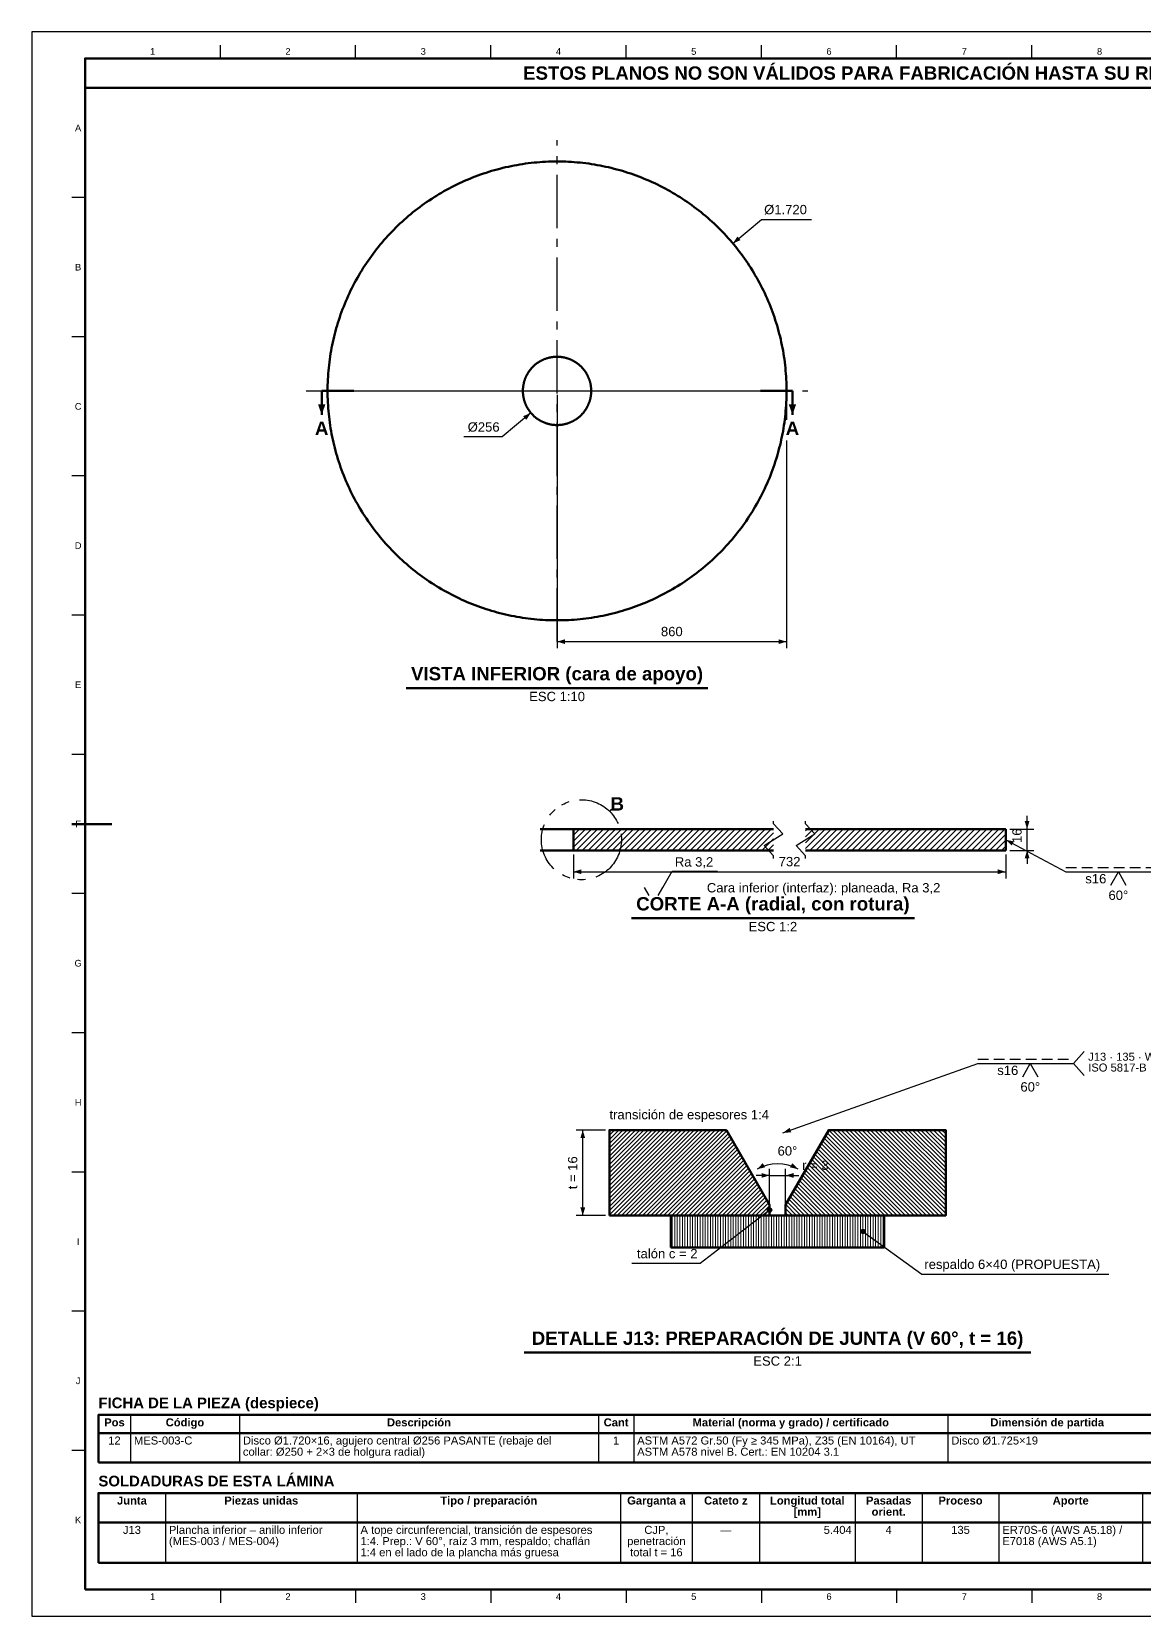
# Model space of a CAD drawing. Header units: millimetres. Extents: x 0 to 841, y 0 to 594.
# Drawn here: x 0 to 417, y 0 to 594 of the extents above; entities that cross this region are included whole.
import ezdxf
from ezdxf.enums import TextEntityAlignment as Align

# ---------------------------------------------------------------- set-up
doc = ezdxf.new("R2010")
doc.units = ezdxf.units.MM
for name, pattern in [('EJE', [31, 20, -4, 3, -4]), ('FANTASMA', [35, 18, -4, 3, -3, 3, -4]), ('OCULTO', [6, 4, -2])]:
    doc.linetypes.add(name, pattern=pattern)
for name, color, linetype, lineweight in [('ACH', 7, 'CONTINUOUS', 13), ('CORTE', 7, 'EJE', 70), ('COTA', 7, 'CONTINUOUS', 25), ('EJE', 7, 'EJE', 25), ('FANT', 7, 'FANTASMA', 25), ('FINA', 7, 'CONTINUOUS', 25), ('MARCO', 7, 'CONTINUOUS', 70), ('OCU', 7, 'OCULTO', 25), ('TXT', 7, 'CONTINUOUS', 25), ('VIS', 7, 'CONTINUOUS', 50)]:
    doc.layers.add(name, color=color, linetype=linetype, lineweight=lineweight)
doc.styles.add('STD', font='LiberationSans-Regular.ttf')
doc.styles.add('STDB', font='LiberationSans-Bold.ttf')

msp = doc.modelspace()

# ---------------------------------------------------------------- hatches: boundary and pattern name
at = {"layer": 'ACH'}
h = msp.add_hatch(dxfattribs=at)
h.set_pattern_fill('ANSI31', scale=0.5)
h.paths.add_polyline_path([(203, 287.1), (203, 295.1), (278, 295.1), (278, 287.1)])
h = msp.add_hatch(dxfattribs=at)
h.set_pattern_fill('ANSI31', scale=0.5)
h.paths.add_polyline_path([(290, 287.1), (290, 295.1), (365, 295.1), (365, 287.1)])
h = msp.add_hatch(dxfattribs=at)
h.set_pattern_fill('ANSI31', scale=0.35)
h.paths.add_polyline_path([(216.5, 150.26), (276.5, 150.26), (276.5, 154.26), (260.33, 182.26), (216.5, 182.26)])
h = msp.add_hatch(dxfattribs=at)
h.set_pattern_fill('ANSI31', scale=0.35, angle=90)
h.paths.add_polyline_path([(282.5, 150.26), (342.5, 150.26), (342.5, 182.26), (298.67, 182.26), (282.5, 154.26)])
h = msp.add_hatch(dxfattribs=at)
h.set_pattern_fill('ANSI31', scale=0.3, angle=45)
h.paths.add_polyline_path([(239.5, 138.26), (319.5, 138.26), (319.5, 150.26), (239.5, 150.26)])
h = msp.add_hatch(color=7, dxfattribs=at)
h.dxf.hatch_style = 1
h.paths.add_polyline_path([(277.3, 152.26), (277.07, 152.82), (276.5, 153.06), (275.93, 152.82), (275.7, 152.26), (275.93, 151.69), (276.5, 151.46), (277.07, 151.69)])
h = msp.add_hatch(color=7, dxfattribs=at)
h.dxf.hatch_style = 1
h.paths.add_polyline_path([(312.3, 144.26), (312.07, 144.82), (311.5, 145.06), (310.93, 144.82), (310.7, 144.26), (310.93, 143.69), (311.5, 143.46), (312.07, 143.69)])

# ---------------------------------------------------------------- linework, layer by layer
at = {"layer": 'CORTE'}
for p, q in [((108.67, 459.35), (120.67, 459.35)), ((285.07, 459.35), (273.07, 459.35))]:
    msp.add_line(p, q, dxfattribs=at)
at = {"layer": 'COTA'}
for p, q in [((262.75, 514.63), (273.47, 523.63)), ((273.47, 523.63), (292.16, 523.63)), ((196.87, 457.85), (196.87, 362.85)), ((282.87, 457.85), (282.87, 448.45)), ((187.06, 451.12), (176.34, 442.12)), ((176.34, 442.12), (161.89, 442.12)), ((282.87, 440.74), (282.87, 362.85)), ((196.87, 365.35), (282.87, 365.35)), ((373, 295.1), (373, 300.1)), ((365, 291.1), (387.5, 279.1)), ((366.5, 295.1), (375.5, 295.1)), ((373, 295.1), (373, 296.43)), ((373, 287.1), (373, 295.1)), ((203, 285.6), (203, 276.6)), ((365, 285.6), (365, 276.6)), ((366.5, 287.1), (375.5, 287.1)), ((373, 287.1), (373, 282.1)), ((203, 279.1), (365, 279.1)), ((387.5, 279.1), (423.4, 279.1)), ((234.78, 270.21), (236.5, 273.2)), ((390.4, 207.26), (394.4, 211.76)), ((281.5, 181.26), (354.5, 207.26)), ((354.5, 207.26), (390.4, 207.26)), ((390.4, 207.26), (394.4, 202.76)), ((215, 182.26), (204, 182.26)), ((206.5, 150.26), (206.5, 182.26)), ((276.5, 153.76), (276.5, 167.76)), ((282.5, 153.76), (282.5, 167.76)), ((276.5, 165.26), (271.5, 165.26)), ((276.5, 165.26), (282.5, 165.26)), ((282.5, 165.26), (287.5, 165.26)), ((215, 150.26), (204, 150.26)), ((276.5, 152.26), (250.5, 132.26)), ((311.5, 144.26), (333.5, 128.26)), ((250.5, 132.26), (224.88, 132.26)), ((333.5, 128.26), (403.69, 128.26))]:
    msp.add_line(p, q, dxfattribs=at)
for points in [[(236.5, 273.2), (240, 279.3), (256.99, 279.3)], [(404.4, 274.1), (407.2, 279.1), (410, 274.1)], [(229.5, 273.2), (231.22, 270.21)], [(371.4, 202.26), (374.2, 207.26), (377, 202.26)]]:
    msp.add_lwpolyline(points, dxfattribs=at)
for centre in [(276.5, 152.26), (311.5, 144.26)]:
    msp.add_circle(centre, 0.8, dxfattribs=at)
msp.add_arc((279.5, 154.26), 15.4, 60, 120, dxfattribs=at)
for points in [[(262.75, 514.63), (265.62, 515.87), (264.47, 517.24)], [(108.67, 450.35), (110.07, 454.35), (107.27, 454.35)], [(285.07, 450.35), (286.47, 454.35), (283.67, 454.35)], [(187.06, 451.12), (184.18, 449.88), (185.34, 448.5)], [(196.87, 365.35), (199.87, 364.45), (199.87, 366.25)], [(282.87, 365.35), (279.87, 366.25), (279.87, 364.45)], [(373, 295.1), (373.9, 298.1), (372.1, 298.1)], [(365, 291.1), (367.22, 288.9), (368.07, 290.48)], [(373, 287.1), (372.1, 284.1), (373.9, 284.1)], [(203, 279.1), (206, 278.2), (206, 280)], [(365, 279.1), (362, 280), (362, 278.2)], [(206.5, 182.26), (205.6, 179.26), (207.4, 179.26)], [(281.5, 181.26), (284.63, 181.41), (284.02, 183.11)], [(271.8, 167.59), (274.85, 168.31), (273.95, 169.87)], [(287.2, 167.59), (285.05, 169.87), (284.15, 168.31)], [(276.5, 165.26), (273.5, 166.16), (273.5, 164.36)], [(282.5, 165.26), (285.5, 164.36), (285.5, 166.16)], [(206.5, 150.26), (207.4, 153.26), (205.6, 153.26)]]:
    msp.add_solid(points, dxfattribs=at)
at = {"layer": 'EJE'}
for p, q in [((196.87, 365.35), (196.87, 553.35)), ((102.87, 459.35), (290.87, 459.35)), ((120.67, 459.35), (273.07, 459.35))]:
    msp.add_line(p, q, dxfattribs=at)
at = {"layer": 'FANT'}
msp.add_line((216.61, 301.71), (217.44, 302.54), dxfattribs=at)
msp.add_circle((206, 291.1), 15, dxfattribs=at)
at = {"layer": 'FINA'}
for p, q in [((70.69, 584), (70.69, 589)), ((121.38, 584), (121.38, 589)), ((172.06, 584), (172.06, 589)), ((222.75, 584), (222.75, 589)), ((273.44, 584), (273.44, 589)), ((324.12, 584), (324.12, 589)), ((374.81, 584), (374.81, 589)), ((20, 531.82), (15, 531.82)), ((20, 479.64), (15, 479.64)), ((20, 427.45), (15, 427.45)), ((20, 375.27), (15, 375.27)), ((20, 323.09), (15, 323.09)), ((20, 270.91), (15, 270.91)), ((20, 218.73), (15, 218.73)), ((20, 166.55), (15, 166.55)), ((20, 114.36), (15, 114.36)), ((37.01, 75.5), (37.01, 57.7)), ((77.85, 75.5), (77.85, 57.7)), ((212.38, 75.5), (212.38, 57.7)), ((225.59, 75.5), (225.59, 57.7)), ((343.31, 75.5), (343.31, 57.7)), ((25, 68.7), (646, 68.7)), ((20, 62.18), (15, 62.18)), ((50.13, 46.2), (50.13, 20)), ((121.92, 46.2), (121.92, 20)), ((220.63, 46.2), (220.63, 20)), ((247.55, 46.2), (247.55, 20)), ((272.68, 46.2), (272.68, 20)), ((308.58, 46.2), (308.58, 20)), ((333.71, 46.2), (333.71, 20)), ((362.42, 46.2), (362.42, 20)), ((416.27, 46.2), (416.27, 20)), ((25, 35.2), (646, 35.2)), ((70.69, 10), (70.69, 5)), ((121.38, 10), (121.38, 5)), ((172.06, 10), (172.06, 5)), ((222.75, 10), (222.75, 5)), ((273.44, 10), (273.44, 5)), ((324.12, 10), (324.12, 5)), ((374.81, 10), (374.81, 5))]:
    msp.add_line(p, q, dxfattribs=at)
msp.add_lwpolyline([(0, 0), (841, 0), (841, 594), (0, 594)], close=True, dxfattribs=at)
for points in [[(278, 284.1), (278, 285.1), (274.5, 288.9), (281.5, 293.3), (278, 297.1), (278, 298.1)], [(290, 284.1), (290, 285.1), (286.5, 288.9), (293.5, 293.3), (290, 297.1), (290, 298.1)]]:
    msp.add_lwpolyline(points, dxfattribs=at)
at = {"layer": 'MARCO'}
msp.add_line((15, 297), (30, 297), dxfattribs=at)
for points in [[(20, 10), (831, 10), (831, 584), (20, 584)], [(20, 573), (831, 573), (831, 584), (20, 584)]]:
    msp.add_lwpolyline(points, close=True, dxfattribs=at)
at = {"layer": 'OCU'}
for p, q in [((387.5, 280.7), (423.4, 280.7)), ((354.5, 208.86), (390.4, 208.86))]:
    msp.add_line(p, q, dxfattribs=at)
at = {"layer": 'VIS'}
for p, q in [((108.67, 459.35), (108.67, 450.35)), ((285.07, 459.35), (285.07, 450.35)), ((140.33, 347.95), (253.4, 347.95)), ((224.72, 261.7), (330.78, 261.7)), ((184.59, 98.86), (374.41, 98.86)), ((25, 75.5), (25, 57.7)), ((25, 57.7), (646, 57.7)), ((25, 46.2), (25, 20)), ((25, 20), (646, 20))]:
    msp.add_line(p, q, dxfattribs=at)
for points in [[(282.87, 459.35), (282.86, 458.27), (282.84, 457.19), (282.8, 456.11), (282.76, 455.03), (282.7, 453.95), (282.62, 452.87), (282.53, 451.79), (282.43, 450.72), (282.32, 449.64), (282.19, 448.57), (282.05, 447.5), (281.89, 446.43), (281.72, 445.36), (281.54, 444.3), (281.34, 443.23), (281.13, 442.17), (280.91, 441.11), (280.68, 440.06), (280.43, 439.01), (280.16, 437.96), (279.89, 436.91), (279.6, 435.87), (279.3, 434.84), (278.98, 433.8), (278.66, 432.77), (278.32, 431.75), (277.96, 430.72), (277.6, 429.71), (277.22, 428.7), (276.83, 427.69), (276.42, 426.69), (276.01, 425.69), (275.58, 424.7), (275.14, 423.71), (274.68, 422.73), (274.21, 421.76), (273.74, 420.79), (273.25, 419.82), (272.74, 418.87), (272.23, 417.92), (271.7, 416.97), (271.16, 416.04), (270.61, 415.11), (270.05, 414.18), (269.48, 413.27), (268.89, 412.36), (268.3, 411.46), (267.69, 410.56), (267.07, 409.68), (266.44, 408.8), (265.8, 407.93), (265.15, 407.07), (264.49, 406.21), (263.81, 405.37), (263.13, 404.53), (262.44, 403.7), (261.73, 402.88), (261.02, 402.07), (260.29, 401.27), (259.56, 400.48), (258.81, 399.69), (258.06, 398.92), (257.29, 398.15), (256.52, 397.4), (255.74, 396.66), (254.94, 395.92), (254.14, 395.2), (253.33, 394.48), (252.51, 393.78), (251.68, 393.08), (250.85, 392.4), (250, 391.73), (249.15, 391.06), (248.29, 390.41), (247.42, 389.77), (246.54, 389.14), (245.65, 388.52), (244.76, 387.92), (243.86, 387.32), (242.95, 386.73), (242.03, 386.16), (241.11, 385.6), (240.18, 385.05), (239.24, 384.51), (238.3, 383.98), (237.35, 383.47), (236.39, 382.97), (235.43, 382.48), (234.46, 382), (233.48, 381.53), (232.5, 381.08), (231.52, 380.64), (230.52, 380.21), (229.53, 379.79), (228.52, 379.39), (227.52, 378.99), (226.51, 378.62), (225.49, 378.25), (224.47, 377.9), (223.44, 377.56), (222.41, 377.23), (221.38, 376.91), (220.34, 376.61), (219.3, 376.32), (218.25, 376.05), (217.2, 375.79), (216.15, 375.54), (215.1, 375.3), (214.04, 375.08), (212.98, 374.87), (211.92, 374.67), (210.85, 374.49), (209.79, 374.32), (208.72, 374.17), (207.64, 374.03), (206.57, 373.9), (205.5, 373.78), (204.42, 373.68), (203.34, 373.59), (202.27, 373.52), (201.19, 373.46), (200.11, 373.41), (199.03, 373.37), (197.95, 373.35), (196.87, 373.35), (195.79, 373.35), (194.7, 373.37), (193.62, 373.41), (192.54, 373.46), (191.47, 373.52), (190.39, 373.59), (189.31, 373.68), (188.23, 373.78), (187.16, 373.9), (186.09, 374.03), (185.02, 374.17), (183.95, 374.32), (182.88, 374.49), (181.81, 374.67), (180.75, 374.87), (179.69, 375.08), (178.63, 375.3), (177.58, 375.54), (176.53, 375.79), (175.48, 376.05), (174.43, 376.32), (173.39, 376.61), (172.35, 376.91), (171.32, 377.23), (170.29, 377.56), (169.26, 377.9), (168.24, 378.25), (167.23, 378.62), (166.21, 378.99), (165.21, 379.39), (164.2, 379.79), (163.21, 380.21), (162.22, 380.64), (161.23, 381.08), (160.25, 381.53), (159.27, 382), (158.31, 382.48), (157.34, 382.97), (156.39, 383.47), (155.44, 383.98), (154.49, 384.51), (153.55, 385.05), (152.62, 385.6), (151.7, 386.16), (150.78, 386.73), (149.88, 387.32), (148.97, 387.92), (148.08, 388.52), (147.19, 389.14), (146.32, 389.77), (145.45, 390.41), (144.58, 391.06), (143.73, 391.73), (142.88, 392.4), (142.05, 393.08), (141.22, 393.78), (140.4, 394.48), (139.59, 395.2), (138.79, 395.92), (137.99, 396.66), (137.21, 397.4), (136.44, 398.15), (135.67, 398.92), (134.92, 399.69), (134.17, 400.48), (133.44, 401.27), (132.72, 402.07), (132, 402.88), (131.3, 403.7), (130.6, 404.53), (129.92, 405.37), (129.25, 406.21), (128.58, 407.07), (127.93, 407.93), (127.29, 408.8), (126.66, 409.68), (126.04, 410.56), (125.43, 411.46), (124.84, 412.36), (124.25, 413.27), (123.68, 414.18), (123.12, 415.11), (122.57, 416.04), (122.03, 416.97), (121.5, 417.92), (120.99, 418.87), (120.49, 419.82), (120, 420.79), (119.52, 421.76), (119.05, 422.73), (118.6, 423.71), (118.16, 424.7), (117.73, 425.69), (117.31, 426.69), (116.91, 427.69), (116.51, 428.7), (116.13, 429.71), (115.77, 430.72), (115.42, 431.75), (115.08, 432.77), (114.75, 433.8), (114.43, 434.84), (114.13, 435.87), (113.84, 436.91), (113.57, 437.96), (113.31, 439.01), (113.06, 440.06), (112.82, 441.11), (112.6, 442.17), (112.39, 443.23), (112.19, 444.3), (112.01, 445.36), (111.84, 446.43), (111.69, 447.5), (111.54, 448.57), (111.42, 449.64), (111.3, 450.72), (111.2, 451.79), (111.11, 452.87), (111.04, 453.95), (110.97, 455.03), (110.93, 456.11), (110.89, 457.19), (110.87, 458.27), (110.87, 459.35), (110.87, 460.43), (110.89, 461.51), (110.93, 462.59), (110.97, 463.67), (111.04, 464.75), (111.11, 465.83), (111.2, 466.9), (111.3, 467.98), (111.42, 469.05), (111.54, 470.13), (111.69, 471.2), (111.84, 472.27), (112.01, 473.33), (112.19, 474.4), (112.39, 475.46), (112.6, 476.52), (112.82, 477.58), (113.06, 478.63), (113.31, 479.69), (113.57, 480.73), (113.84, 481.78), (114.13, 482.82), (114.43, 483.86), (114.75, 484.89), (115.08, 485.92), (115.42, 486.95), (115.77, 487.97), (116.13, 488.99), (116.51, 490), (116.91, 491.01), (117.31, 492.01), (117.73, 493.01), (118.16, 494), (118.6, 494.98), (119.05, 495.96), (119.52, 496.94), (120, 497.91), (120.49, 498.87), (120.99, 499.83), (121.5, 500.78), (122.03, 501.72), (122.57, 502.66), (123.12, 503.59), (123.68, 504.51), (124.25, 505.43), (124.84, 506.34), (125.43, 507.24), (126.04, 508.13), (126.66, 509.02), (127.29, 509.9), (127.93, 510.77), (128.58, 511.63), (129.25, 512.48), (129.92, 513.33), (130.6, 514.17), (131.3, 514.99), (132, 515.81), (132.72, 516.62), (133.44, 517.43), (134.17, 518.22), (134.92, 519), (135.67, 519.77), (136.44, 520.54), (137.21, 521.29), (137.99, 522.04), (138.79, 522.77), (139.59, 523.5), (140.4, 524.21), (141.22, 524.92), (142.05, 525.61), (142.88, 526.29), (143.73, 526.97), (144.58, 527.63), (145.45, 528.28), (146.32, 528.92), (147.19, 529.55), (148.08, 530.17), (148.97, 530.78), (149.88, 531.37), (150.78, 531.96), (151.7, 532.53), (152.62, 533.09), (153.55, 533.64), (154.49, 534.18), (155.44, 534.71), (156.39, 535.22), (157.34, 535.73), (158.31, 536.22), (159.27, 536.7), (160.25, 537.16), (161.23, 537.62), (162.22, 538.06), (163.21, 538.49), (164.2, 538.9), (165.21, 539.31), (166.21, 539.7), (167.23, 540.08), (168.24, 540.44), (169.26, 540.8), (170.29, 541.14), (171.32, 541.47), (172.35, 541.78), (173.39, 542.08), (174.43, 542.37), (175.48, 542.65), (176.53, 542.91), (177.58, 543.16), (178.63, 543.39), (179.69, 543.61), (180.75, 543.82), (181.81, 544.02), (182.88, 544.2), (183.95, 544.37), (185.02, 544.53), (186.09, 544.67), (187.16, 544.8), (188.23, 544.91), (189.31, 545.01), (190.39, 545.1), (191.47, 545.18), (192.54, 545.24), (193.62, 545.29), (194.7, 545.32), (195.79, 545.34), (196.87, 545.35), (197.95, 545.34), (199.03, 545.32), (200.11, 545.29), (201.19, 545.24), (202.27, 545.18), (203.34, 545.1), (204.42, 545.01), (205.5, 544.91), (206.57, 544.8), (207.64, 544.67), (208.72, 544.53), (209.79, 544.37), (210.85, 544.2), (211.92, 544.02), (212.98, 543.82), (214.04, 543.61), (215.1, 543.39), (216.15, 543.16), (217.2, 542.91), (218.25, 542.65), (219.3, 542.37), (220.34, 542.08), (221.38, 541.78), (222.41, 541.47), (223.44, 541.14), (224.47, 540.8), (225.49, 540.44), (226.51, 540.08), (227.52, 539.7), (228.52, 539.31), (229.53, 538.9), (230.52, 538.49), (231.52, 538.06), (232.5, 537.62), (233.48, 537.16), (234.46, 536.7), (235.43, 536.22), (236.39, 535.73), (237.35, 535.22), (238.3, 534.71), (239.24, 534.18), (240.18, 533.64), (241.11, 533.09), (242.03, 532.53), (242.95, 531.96), (243.86, 531.37), (244.76, 530.78), (245.65, 530.17), (246.54, 529.55), (247.42, 528.92), (248.29, 528.28), (249.15, 527.63), (250, 526.97), (250.85, 526.29), (251.68, 525.61), (252.51, 524.92), (253.33, 524.21), (254.14, 523.5), (254.94, 522.77), (255.74, 522.04), (256.52, 521.29), (257.29, 520.54), (258.06, 519.77), (258.81, 519), (259.56, 518.22), (260.29, 517.43), (261.02, 516.62), (261.73, 515.81), (262.44, 514.99), (263.13, 514.17), (263.81, 513.33), (264.49, 512.48), (265.15, 511.63), (265.8, 510.77), (266.44, 509.9), (267.07, 509.02), (267.69, 508.13), (268.3, 507.24), (268.89, 506.34), (269.48, 505.43), (270.05, 504.51), (270.61, 503.59), (271.16, 502.66), (271.7, 501.72), (272.23, 500.78), (272.74, 499.83), (273.25, 498.87), (273.74, 497.91), (274.21, 496.94), (274.68, 495.96), (275.14, 494.98), (275.58, 494), (276.01, 493.01), (276.42, 492.01), (276.83, 491.01), (277.22, 490), (277.6, 488.99), (277.96, 487.97), (278.32, 486.95), (278.66, 485.92), (278.98, 484.89), (279.3, 483.86), (279.6, 482.82), (279.89, 481.78), (280.16, 480.73), (280.43, 479.69), (280.68, 478.63), (280.91, 477.58), (281.13, 476.52), (281.34, 475.46), (281.54, 474.4), (281.72, 473.33), (281.89, 472.27), (282.05, 471.2), (282.19, 470.13), (282.32, 469.05), (282.43, 467.98), (282.53, 466.9), (282.62, 465.83), (282.7, 464.75), (282.76, 463.67), (282.8, 462.59), (282.84, 461.51), (282.86, 460.43), (282.87, 459.35)], [(209.67, 459.35), (209.66, 459.19), (209.66, 459.03), (209.66, 458.86), (209.65, 458.7), (209.64, 458.54), (209.63, 458.38), (209.62, 458.22), (209.6, 458.06), (209.58, 457.9), (209.57, 457.74), (209.54, 457.58), (209.52, 457.42), (209.5, 457.27), (209.47, 457.11), (209.44, 456.95), (209.41, 456.79), (209.38, 456.63), (209.34, 456.48), (209.3, 456.32), (209.26, 456.16), (209.22, 456.01), (209.18, 455.85), (209.14, 455.7), (209.09, 455.54), (209.04, 455.39), (208.99, 455.24), (208.94, 455.09), (208.88, 454.94), (208.83, 454.78), (208.77, 454.64), (208.71, 454.49), (208.64, 454.34), (208.58, 454.19), (208.52, 454.04), (208.45, 453.9), (208.38, 453.75), (208.31, 453.61), (208.23, 453.46), (208.16, 453.32), (208.08, 453.18), (208, 453.04), (207.92, 452.9), (207.84, 452.76), (207.76, 452.62), (207.67, 452.49), (207.59, 452.35), (207.5, 452.22), (207.41, 452.09), (207.32, 451.95), (207.22, 451.82), (207.13, 451.69), (207.03, 451.57), (206.93, 451.44), (206.83, 451.31), (206.73, 451.19), (206.63, 451.06), (206.52, 450.94), (206.41, 450.82), (206.31, 450.7), (206.2, 450.58), (206.09, 450.47), (205.97, 450.35), (205.86, 450.24), (205.74, 450.13), (205.63, 450.02), (205.51, 449.91), (205.39, 449.8), (205.27, 449.69), (205.15, 449.59), (205.03, 449.48), (204.9, 449.38), (204.77, 449.28), (204.65, 449.18), (204.52, 449.09), (204.39, 448.99), (204.26, 448.9), (204.13, 448.81), (203.99, 448.72), (203.86, 448.63), (203.72, 448.54), (203.59, 448.45), (203.45, 448.37), (203.31, 448.29), (203.17, 448.21), (203.03, 448.13), (202.89, 448.05), (202.75, 447.98), (202.61, 447.91), (202.46, 447.83), (202.32, 447.77), (202.17, 447.7), (202.02, 447.63), (201.88, 447.57), (201.73, 447.51), (201.58, 447.45), (201.43, 447.39), (201.28, 447.33), (201.13, 447.28), (200.97, 447.22), (200.82, 447.17), (200.67, 447.12), (200.51, 447.08), (200.36, 447.03), (200.2, 446.99), (200.05, 446.95), (199.89, 446.91), (199.74, 446.87), (199.58, 446.84), (199.42, 446.8), (199.26, 446.77), (199.11, 446.74), (198.95, 446.72), (198.79, 446.69), (198.63, 446.67), (198.47, 446.65), (198.31, 446.63), (198.15, 446.61), (197.99, 446.6), (197.83, 446.58), (197.67, 446.57), (197.51, 446.56), (197.35, 446.56), (197.19, 446.55), (197.03, 446.55), (196.87, 446.55), (196.71, 446.55), (196.54, 446.55), (196.38, 446.56), (196.22, 446.56), (196.06, 446.57), (195.9, 446.58), (195.74, 446.6), (195.58, 446.61), (195.42, 446.63), (195.26, 446.65), (195.1, 446.67), (194.94, 446.69), (194.78, 446.72), (194.63, 446.74), (194.47, 446.77), (194.31, 446.8), (194.15, 446.84), (194, 446.87), (193.84, 446.91), (193.68, 446.95), (193.53, 446.99), (193.37, 447.03), (193.22, 447.08), (193.06, 447.12), (192.91, 447.17), (192.76, 447.22), (192.61, 447.28), (192.45, 447.33), (192.3, 447.39), (192.15, 447.45), (192, 447.51), (191.86, 447.57), (191.71, 447.63), (191.56, 447.7), (191.42, 447.77), (191.27, 447.83), (191.13, 447.91), (190.98, 447.98), (190.84, 448.05), (190.7, 448.13), (190.56, 448.21), (190.42, 448.29), (190.28, 448.37), (190.14, 448.45), (190.01, 448.54), (189.87, 448.63), (189.74, 448.72), (189.6, 448.81), (189.47, 448.9), (189.34, 448.99), (189.21, 449.09), (189.08, 449.18), (188.96, 449.28), (188.83, 449.38), (188.71, 449.48), (188.58, 449.59), (188.46, 449.69), (188.34, 449.8), (188.22, 449.91), (188.1, 450.02), (187.99, 450.13), (187.87, 450.24), (187.76, 450.35), (187.65, 450.47), (187.54, 450.58), (187.43, 450.7), (187.32, 450.82), (187.21, 450.94), (187.11, 451.06), (187, 451.19), (186.9, 451.31), (186.8, 451.44), (186.7, 451.57), (186.61, 451.69), (186.51, 451.82), (186.42, 451.95), (186.32, 452.09), (186.23, 452.22), (186.15, 452.35), (186.06, 452.49), (185.97, 452.62), (185.89, 452.76), (185.81, 452.9), (185.73, 453.04), (185.65, 453.18), (185.57, 453.32), (185.5, 453.46), (185.42, 453.61), (185.35, 453.75), (185.28, 453.9), (185.22, 454.04), (185.15, 454.19), (185.09, 454.34), (185.02, 454.49), (184.96, 454.64), (184.91, 454.78), (184.85, 454.94), (184.8, 455.09), (184.74, 455.24), (184.69, 455.39), (184.64, 455.54), (184.6, 455.7), (184.55, 455.85), (184.51, 456.01), (184.47, 456.16), (184.43, 456.32), (184.39, 456.48), (184.36, 456.63), (184.32, 456.79), (184.29, 456.95), (184.26, 457.11), (184.24, 457.27), (184.21, 457.42), (184.19, 457.58), (184.17, 457.74), (184.15, 457.9), (184.13, 458.06), (184.12, 458.22), (184.1, 458.38), (184.09, 458.54), (184.08, 458.7), (184.08, 458.86), (184.07, 459.03), (184.07, 459.19), (184.07, 459.35), (184.07, 459.51), (184.07, 459.67), (184.08, 459.83), (184.08, 459.99), (184.09, 460.15), (184.1, 460.31), (184.12, 460.47), (184.13, 460.63), (184.15, 460.79), (184.17, 460.95), (184.19, 461.11), (184.21, 461.27), (184.24, 461.43), (184.26, 461.59), (184.29, 461.75), (184.32, 461.9), (184.36, 462.06), (184.39, 462.22), (184.43, 462.37), (184.47, 462.53), (184.51, 462.69), (184.55, 462.84), (184.6, 463), (184.64, 463.15), (184.69, 463.3), (184.74, 463.46), (184.8, 463.61), (184.85, 463.76), (184.91, 463.91), (184.96, 464.06), (185.02, 464.21), (185.09, 464.36), (185.15, 464.5), (185.22, 464.65), (185.28, 464.8), (185.35, 464.94), (185.42, 465.09), (185.5, 465.23), (185.57, 465.37), (185.65, 465.51), (185.73, 465.65), (185.81, 465.79), (185.89, 465.93), (185.97, 466.07), (186.06, 466.21), (186.15, 466.34), (186.23, 466.48), (186.32, 466.61), (186.42, 466.74), (186.51, 466.87), (186.61, 467), (186.7, 467.13), (186.8, 467.26), (186.9, 467.38), (187, 467.51), (187.11, 467.63), (187.21, 467.75), (187.32, 467.87), (187.43, 467.99), (187.54, 468.11), (187.65, 468.23), (187.76, 468.34), (187.87, 468.45), (187.99, 468.57), (188.1, 468.68), (188.22, 468.79), (188.34, 468.9), (188.46, 469), (188.58, 469.11), (188.71, 469.21), (188.83, 469.31), (188.96, 469.41), (189.08, 469.51), (189.21, 469.61), (189.34, 469.7), (189.47, 469.8), (189.6, 469.89), (189.74, 469.98), (189.87, 470.07), (190.01, 470.15), (190.14, 470.24), (190.28, 470.32), (190.42, 470.41), (190.56, 470.49), (190.7, 470.56), (190.84, 470.64), (190.98, 470.72), (191.13, 470.79), (191.27, 470.86), (191.42, 470.93), (191.56, 471), (191.71, 471.06), (191.86, 471.13), (192, 471.19), (192.15, 471.25), (192.3, 471.31), (192.45, 471.36), (192.61, 471.42), (192.76, 471.47), (192.91, 471.52), (193.06, 471.57), (193.22, 471.62), (193.37, 471.66), (193.53, 471.7), (193.68, 471.74), (193.84, 471.78), (194, 471.82), (194.15, 471.86), (194.31, 471.89), (194.47, 471.92), (194.63, 471.95), (194.78, 471.98), (194.94, 472), (195.1, 472.02), (195.26, 472.05), (195.42, 472.07), (195.58, 472.08), (195.74, 472.1), (195.9, 472.11), (196.06, 472.12), (196.22, 472.13), (196.38, 472.14), (196.54, 472.14), (196.71, 472.15), (196.87, 472.15), (197.03, 472.15), (197.19, 472.14), (197.35, 472.14), (197.51, 472.13), (197.67, 472.12), (197.83, 472.11), (197.99, 472.1), (198.15, 472.08), (198.31, 472.07), (198.47, 472.05), (198.63, 472.02), (198.79, 472), (198.95, 471.98), (199.11, 471.95), (199.26, 471.92), (199.42, 471.89), (199.58, 471.86), (199.74, 471.82), (199.89, 471.78), (200.05, 471.74), (200.2, 471.7), (200.36, 471.66), (200.51, 471.62), (200.67, 471.57), (200.82, 471.52), (200.97, 471.47), (201.13, 471.42), (201.28, 471.36), (201.43, 471.31), (201.58, 471.25), (201.73, 471.19), (201.88, 471.13), (202.02, 471.06), (202.17, 471), (202.32, 470.93), (202.46, 470.86), (202.61, 470.79), (202.75, 470.72), (202.89, 470.64), (203.03, 470.56), (203.17, 470.49), (203.31, 470.41), (203.45, 470.32), (203.59, 470.24), (203.72, 470.15), (203.86, 470.07), (203.99, 469.98), (204.13, 469.89), (204.26, 469.8), (204.39, 469.7), (204.52, 469.61), (204.65, 469.51), (204.77, 469.41), (204.9, 469.31), (205.03, 469.21), (205.15, 469.11), (205.27, 469), (205.39, 468.9), (205.51, 468.79), (205.63, 468.68), (205.74, 468.57), (205.86, 468.45), (205.97, 468.34), (206.09, 468.23), (206.2, 468.11), (206.31, 467.99), (206.41, 467.87), (206.52, 467.75), (206.63, 467.63), (206.73, 467.51), (206.83, 467.38), (206.93, 467.26), (207.03, 467.13), (207.13, 467), (207.22, 466.87), (207.32, 466.74), (207.41, 466.61), (207.5, 466.48), (207.59, 466.34), (207.67, 466.21), (207.76, 466.07), (207.84, 465.93), (207.92, 465.79), (208, 465.65), (208.08, 465.51), (208.16, 465.37), (208.23, 465.23), (208.31, 465.09), (208.38, 464.94), (208.45, 464.8), (208.52, 464.65), (208.58, 464.5), (208.64, 464.36), (208.71, 464.21), (208.77, 464.06), (208.83, 463.91), (208.88, 463.76), (208.94, 463.61), (208.99, 463.46), (209.04, 463.3), (209.09, 463.15), (209.14, 463), (209.18, 462.84), (209.22, 462.69), (209.26, 462.53), (209.3, 462.37), (209.34, 462.22), (209.38, 462.06), (209.41, 461.9), (209.44, 461.75), (209.47, 461.59), (209.5, 461.43), (209.52, 461.27), (209.54, 461.11), (209.57, 460.95), (209.58, 460.79), (209.6, 460.63), (209.62, 460.47), (209.63, 460.31), (209.64, 460.15), (209.65, 459.99), (209.66, 459.83), (209.66, 459.67), (209.66, 459.51), (209.67, 459.35)], [(203, 295.1), (202.7, 295.1), (202.4, 295.1), (202.1, 295.1), (201.8, 295.1), (201.5, 295.1), (201.2, 295.1), (200.9, 295.1), (200.6, 295.1), (200.3, 295.1), (200, 295.1), (199.69, 295.1), (199.39, 295.1), (199.09, 295.1), (198.79, 295.1), (198.49, 295.1), (198.19, 295.1), (197.89, 295.1), (197.59, 295.1), (197.29, 295.1), (196.99, 295.1), (196.69, 295.1), (196.39, 295.1), (196.09, 295.1), (195.79, 295.1), (195.49, 295.1), (195.19, 295.1), (194.89, 295.1), (194.59, 295.1), (194.29, 295.1), (193.99, 295.1), (193.69, 295.1), (193.38, 295.1), (193.08, 295.1), (192.78, 295.1), (192.48, 295.1), (192.18, 295.1), (191.88, 295.1), (191.58, 295.1), (191.28, 295.1), (190.98, 295.1), (190.68, 295.1), (190.5, 295.1)], [(278, 295.1), (203, 295.1)], [(203, 287.1), (203, 295.1)], [(365, 295.1), (290, 295.1)], [(365, 287.1), (365, 295.1)], [(203, 287.1), (202.7, 287.1), (202.4, 287.1), (202.1, 287.1), (201.8, 287.1), (201.5, 287.1), (201.2, 287.1), (200.9, 287.1), (200.6, 287.1), (200.3, 287.1), (200, 287.1), (199.69, 287.1), (199.39, 287.1), (199.09, 287.1), (198.79, 287.1), (198.49, 287.1), (198.19, 287.1), (197.89, 287.1), (197.59, 287.1), (197.29, 287.1), (196.99, 287.1), (196.69, 287.1), (196.39, 287.1), (196.09, 287.1), (195.79, 287.1), (195.49, 287.1), (195.19, 287.1), (194.89, 287.1), (194.59, 287.1), (194.29, 287.1), (193.99, 287.1), (193.69, 287.1), (193.38, 287.1), (193.08, 287.1), (192.78, 287.1), (192.48, 287.1), (192.18, 287.1), (191.88, 287.1), (191.58, 287.1), (191.28, 287.1), (190.98, 287.1), (190.68, 287.1), (190.5, 287.1)], [(278, 287.1), (203, 287.1)], [(365, 287.1), (290, 287.1)]]:
    msp.add_lwpolyline(points, dxfattribs=at)
for points in [[(216.5, 150.26), (276.5, 150.26), (276.5, 154.26), (260.33, 182.26), (216.5, 182.26)], [(282.5, 150.26), (342.5, 150.26), (342.5, 182.26), (298.67, 182.26), (282.5, 154.26)], [(239.5, 138.26), (319.5, 138.26), (319.5, 150.26), (239.5, 150.26)], [(25, 68.7), (646, 68.7), (646, 75.5), (25, 75.5)], [(25, 35.2), (646, 35.2), (646, 46.2), (25, 46.2)]]:
    msp.add_lwpolyline(points, close=True, dxfattribs=at)

# ---------------------------------------------------------------- texts
at = {"layer": 'TXT'}
for s, height, style, p in [('1', 2.5, 'STD', (45.34, 586.6)), ('2', 2.5, 'STD', (96.03, 586.6)), ('3', 2.5, 'STD', (146.72, 586.6)), ('ESTOS PLANOS NO SON VÁLIDOS PARA FABRICACIÓN HASTA SU REVISIÓN Y APROBACIÓN POR UN INGENIERO CALCULISTA HABILITADO.', 5, 'STDB', (425.5, 578.5)), ('4', 2.5, 'STD', (197.41, 586.6)), ('5', 2.5, 'STD', (248.09, 586.6)), ('6', 2.5, 'STD', (298.78, 586.6)), ('7', 2.5, 'STD', (349.47, 586.6)), ('8', 2.5, 'STD', (400.16, 586.6)), ('A', 2.5, 'STD', (17.4, 557.91)), ('B', 2.5, 'STD', (17.4, 505.73)), ('C', 2.5, 'STD', (17.4, 453.55)), ('A', 5, 'STDB', (108.67, 445.35)), ('A', 5, 'STDB', (285.07, 445.35)), ('D', 2.5, 'STD', (17.4, 401.36)), ('E', 2.5, 'STD', (17.4, 349.18)), ('B', 5, 'STDB', (219.44, 304.54)), ('F', 2.5, 'STD', (17.4, 297)), ('60°', 3.5, 'STD', (407.2, 270.3)), ('G', 2.5, 'STD', (17.4, 244.82)), ('60°', 3.5, 'STD', (374.2, 198.46)), ('H', 2.5, 'STD', (17.4, 192.64)), ('I', 2.5, 'STD', (17.4, 140.45)), ('J', 2.5, 'STD', (17.4, 88.27)), ('Pos', 3, 'STDB', (31.01, 72.7)), ('Código', 3, 'STDB', (57.43, 72.7)), ('Descripción', 3, 'STDB', (145.12, 72.7)), ('Cant', 3, 'STDB', (218.99, 72.7)), ('Material (norma y grado) / certificado', 3, 'STDB', (284.45, 72.7)), ('Dimensión de partida', 3, 'STDB', (380.54, 72.7)), ('12', 3, 'STD', (31.01, 65.9)), ('1', 3, 'STD', (218.99, 65.9)), ('Junta', 3, 'STDB', (37.56, 43.4)), ('Piezas unidas', 3, 'STDB', (86.02, 43.4)), ('Tipo / preparación', 3, 'STDB', (171.28, 43.4)), ('Garganta a', 3, 'STDB', (234.09, 43.4)), ('Cateto z', 3, 'STDB', (260.12, 43.4)), ('Longitud total', 3, 'STDB', (290.63, 43.4)), ('Pasadas', 3, 'STDB', (321.14, 43.4)), ('Proceso', 3, 'STDB', (348.06, 43.4)), ('Aporte', 3, 'STDB', (389.34, 43.4)), ('K', 2.5, 'STD', (17.4, 36.09)), ('[mm]', 3, 'STDB', (290.63, 39.2)), ('orient.', 3, 'STDB', (321.14, 39.2)), ('J13', 3, 'STD', (37.56, 32.4)), ('penetración', 3, 'STD', (234.09, 28.2)), ('CJP,', 3, 'STD', (234.09, 32.4)), ('—', 3, 'STD', (260.12, 32.4)), ('4', 3, 'STD', (321.14, 32.4)), ('135', 3, 'STD', (348.06, 32.4)), ('total t = 16', 3, 'STD', (234.09, 24)), ('1', 2.5, 'STD', (45.34, 7.4)), ('2', 2.5, 'STD', (96.03, 7.4)), ('3', 2.5, 'STD', (146.72, 7.4)), ('4', 2.5, 'STD', (197.41, 7.4)), ('5', 2.5, 'STD', (248.09, 7.4)), ('6', 2.5, 'STD', (298.78, 7.4)), ('7', 2.5, 'STD', (349.47, 7.4)), ('8', 2.5, 'STD', (400.16, 7.4))]:
    msp.add_text(s, height=height, dxfattribs=dict(at, style=style)).set_placement(p, align=Align.MIDDLE_CENTER)
at = {"layer": 'TXT', "style": 'STD'}
for s, p in [('Ø1.720', (274.47, 524.53)), ('Ra 3,2', (241, 280)), ('transición de espesores 1:4', (216.5, 185.26)), ('60°', (279.5, 171.66)), ('respaldo 6×40 (PROPUESTA)', (334.5, 129.16))]:
    msp.add_text(s, height=3.5, dxfattribs=at).set_placement(p, align=Align.BOTTOM_LEFT)
for s, p in [('Ø256', (175.34, 443.02)), ('talón c = 2', (249.5, 133.16))]:
    msp.add_text(s, height=3.5, dxfattribs=at).set_placement(p, align=Align.BOTTOM_RIGHT)
at = {"layer": 'TXT'}
for s, height, style, p in [('860', 3.5, 'STD', (239.87, 366.35)), ('VISTA INFERIOR (cara de apoyo)', 5, 'STDB', (196.87, 349.35)), ('732', 3.5, 'STD', (284, 280.1)), ('CORTE A-A (radial, con rotura)', 5, 'STDB', (277.75, 263.1)), ('r = 3', 3.5, 'STD', (293.66, 166.26)), ('DETALLE J13: PREPARACIÓN DE JUNTA (V 60°, t = 16)', 5, 'STDB', (279.5, 100.26))]:
    msp.add_text(s, height=height, dxfattribs=dict(at, style=style)).set_placement(p, align=Align.BOTTOM_CENTER)
at = {"layer": 'TXT', "style": 'STD'}
for s, p in [('ESC 1:10', (196.87, 346.55)), ('ESC 1:2', (277.75, 260.3)), ('ESC 2:1', (279.5, 97.46))]:
    msp.add_text(s, height=3.5, dxfattribs=at).set_placement(p, align=Align.TOP_CENTER)
for s, p in [('16', (372, 292.6)), ('t = 16', (205.5, 166.26))]:
    msp.add_text(s, height=3.5, rotation=90, dxfattribs=at).set_placement(p, align=Align.BOTTOM_CENTER)
for s, height, p in [('Cara inferior (interfaz): planeada, Ra 3,2', 3.5, (253, 273.1)), ('MES-003-C', 3, (38.31, 65.9)), ('Disco Ø1.720×16, agujero central Ø256 PASANTE (rebaje del', 3, (79.15, 65.9)), ('ASTM A572 Gr.50 (Fy ≥ 345 MPa), Z35 (EN 10164), UT', 3, (226.89, 65.9)), ('Disco Ø1.725×19', 3, (344.61, 65.9)), ('collar: Ø250 + 2×3 de holgura radial)', 3, (79.15, 61.7)), ('ASTM A578 nivel B. Cert.: EN 10204 3.1', 3, (226.89, 61.7)), ('(MES-003 / MES-004)', 3, (51.43, 28.2)), ('Plancha inferior – anillo inferior', 3, (51.43, 32.4)), ('A tope circunferencial, transición de espesores', 3, (123.22, 32.4)), ('1:4. Prep.: V 60°, raíz 3 mm, respaldo; chaflán', 3, (123.22, 28.2)), ('ER70S-6 (AWS A5.18) /', 3, (363.72, 32.4)), ('E7018 (AWS A5.1)', 3, (363.72, 28.2)), ('1:4 en el lado de la plancha más gruesa', 3, (123.22, 24))]:
    msp.add_text(s, height=height, dxfattribs=at).set_placement(p, align=Align.MIDDLE_LEFT)
for s, height, p in [('s16', 3.5, (402.7, 276.5)), ('s16', 3.5, (369.7, 204.66)), ('5.404', 3, (307.28, 32.4))]:
    msp.add_text(s, height=height, dxfattribs=at).set_placement(p, align=Align.MIDDLE_RIGHT)
at = {"layer": 'TXT'}
for s, height, style, p in [('J13 · 135 · WPS-P06', 3, 'STD', (395.9, 211.26)), ('ISO 5817-B · VT100 UT100', 3, 'STD', (395.9, 207.21)), ('FICHA DE LA PIEZA (despiece)', 4, 'STDB', (25, 82)), ('SOLDADURAS DE ESTA LÁMINA', 4, 'STDB', (25, 52.7))]:
    msp.add_text(s, height=height, dxfattribs=dict(at, style=style)).set_placement(p, align=Align.TOP_LEFT)

doc.saveas('drawing.dxf')
